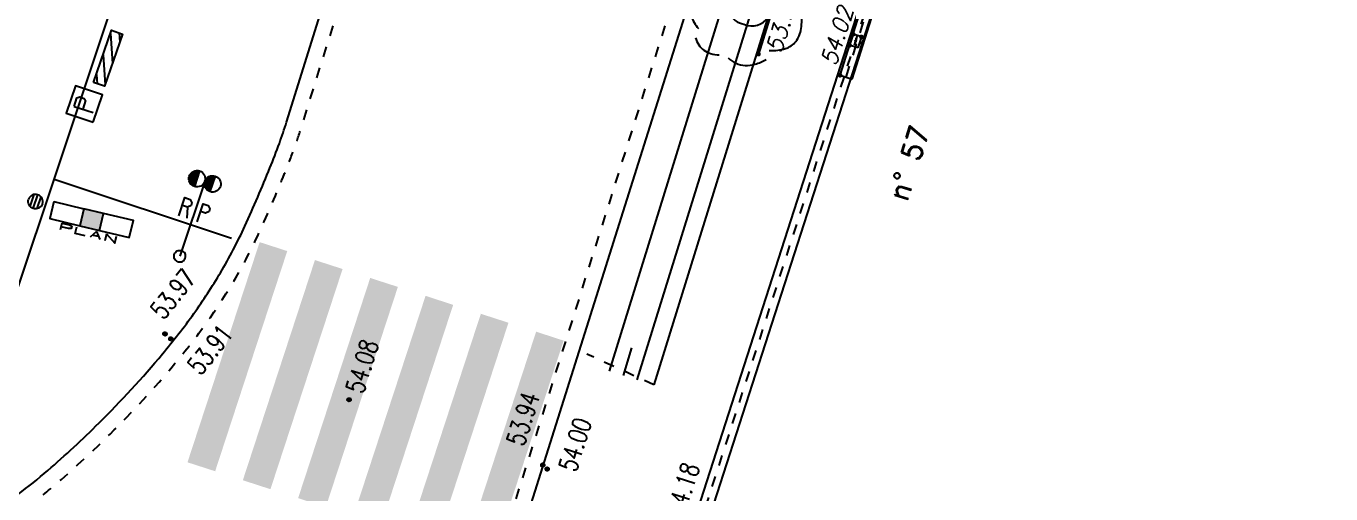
# Model space of a CAD drawing. Extents: x 661843 to 662062, y 6866352 to 6866909.
# Drawn here: x 661985.29 to 662007.73, y 6866781.65 to 6866789.71 of the extents above; entities that cross this region are included whole.
import ezdxf
from ezdxf.enums import TextEntityAlignment as Align

# ---------------------------------------------------------------- set-up
doc = ezdxf.new("R2010")
doc.units = 0
for name, pattern in [('CONTINU', [0]), ('GRILLE', [0.4, 0.2, -0.2]), ('JSI_TCO', [1, 0.5, 0.5]), ('JSI_TIC', [0.2, 0.08, 0.01, -0.1, 0.01])]:
    doc.linetypes.add(name, pattern=pattern)
doc.layers.get('0').update_dxf_attribs({"linetype": 'CONTINUOUS'})
for name, color, linetype in [('ALTI', 140, 'CONTINUOUS'), ('BORDURE', 7, 'CONTINU'), ('GEO_ALTI-PIC', 7, 'CONTINUOUS'), ('GEO_ALTI-PIC_SANSZ', 30, 'CONTINUOUS'), ('GEO_ALTICOT', 7, 'CONTINUOUS'), ('GEO_ARBRES', 3, 'CONTINUOUS'), ('GEO_BORDURE', 7, 'CONTINUOUS'), ('GEO_GDF_S', 30, 'CONTINUOUS'), ('GEO_MUR', 1, 'CONTINUOUS'), ('GEO_MUR_S', 7, 'CONTINUOUS'), ('HACHURE', 7, 'CONTINUOUS'), ('LIMITE', 7, 'CONTINUOUS'), ('MARQUAGE', 7, 'CONTINUOUS'), ('MOB', 6, 'CONTINUOUS'), ('OBJSLT', 200, 'CONTINUOUS'), ('TEXTE', 7, 'CONTINUOUS'), ('VEGETATION', 3, 'CONTINUOUS'), ('VOIRIE', 7, 'CONTINUOUS')]:
    doc.layers.add(name, color=color, linetype=linetype)
doc.styles.add('5-2', font='romand.shx', dxfattribs={"height": 0.35})
doc.styles.add('ROMANS', font='romans.shx', dxfattribs={"width": 0.95, "oblique": 13.5, "height": 5})
doc.styles.get("Standard").update_dxf_attribs({"font": 'romans.shx'})
doc.linetypes.add('JSI_HAIED', pattern='A,0.48,0.06,-0.1,[138,jsi_form.shx,S=0.05,R=0,X=-0.1,Y=0],0.06', length=0.7)
doc.linetypes.add('JSI_HAIEG', pattern='A,0.48,0.06,-0.1,[137,jsi_form.shx,S=0.05,R=0,X=-0.1,Y=0],0.06', length=0.7)
doc.linetypes.add('JSI_MUG', pattern='A,0.0001,[130,jsi_form.shx,S=0.5,R=0,X=-0.125,Y=0],-0.75', length=0.7501)

# ---------------------------------------------------------------- blocks, each defined once
blk = doc.blocks.new('P401')
blk.add_circle((0, 0), 0.1062)
for centre, radius, start, end in [((-0.054, 0.054), 0.4878, 83.66, 186.35), ((0.108, 0.2322), 0.3258, 357.14, 109.34), ((-0.0972, -0.054), 0.4464, 173.05, 254.63), ((0, -0.0378), 0.5004, 244.27, 30.44)]:
    blk.add_arc(centre, radius, start, end)
blk = doc.blocks.new('PTTOPO')
at = {"color": 0, "const_width": 0.04}
blk.add_lwpolyline([(0, 0.02, 1), (0, -0.02, 1)], format="xyb", close=True, dxfattribs=at)
at = {"color": 0}
blk.add_point((0, 0), dxfattribs=at)
at = {"layer": 'GEO_ALTICOT', "style": 'ROMANS', "oblique": 13.5, "width": 0.95}
blk.add_attdef('ALT', text='', height=0.28, dxfattribs=at).set_placement((0.1, -0.1), align=Align.TOP_LEFT)
blk = doc.blocks.new('P322')
for p, q in [((0, 1), (1, 1)), ((0, 1), (0, 0)), ((0, 0), (1, 0)), ((1, 1), (1, 0))]:
    blk.add_line(p, q)
at = {"flags": 128}
for points in [[(0.45, 1), (0.45, 1.28)], [(0.55, 1), (0.55, 1.28)]]:
    blk.add_lwpolyline(points, dxfattribs=at)
at = {"style": 'ROMANS', "oblique": 13.5, "width": 0.95}
blk.add_text('GDF', height=0.2, dxfattribs=at).set_placement((0.21, 0.41))
blk = doc.blocks.new('$B_220')
at = {"color": 0, "linetype": 'BYBLOCK', "flags": 128}
for points in [[(0.297, 0.272, 0.039633), (0.273, 0.344, 0.053426), (0.241, 0.401, 0.147584), (0.154, 0.47, 0.071882), (0.099, 0.483, 0.058066), (0.036, 0.48, 0.043501), (-0.035, 0.463, 0.032041), (-0.113, 0.431)], [(-0.195, 0.351, 0.077685), (-0.303, 0.336, 0.115926), (-0.379, 0.292, 0.119307), (-0.426, 0.217, 0.082378), (-0.441, 0.113)], [(0.461, -0.046, 0.087593), (0.487, 0.033, 0.096392), (0.482, 0.113, 0.080457), (0.446, 0.192, 0.056881), (0.379, 0.272)], [(-0.441, 0.033, 0.03619), (-0.474, -0.044, 0.046233), (-0.492, -0.116, 0.121403), (-0.482, -0.245, 0.119181), (-0.41, -0.354, 0.044648), (-0.351, -0.401, 0.034835), (-0.277, -0.443)], [(0.379, -0.364, 0.076898), (0.431, -0.319, 0.090424), (0.461, -0.265, 0.083207), (0.472, -0.2, 0.062964), (0.461, -0.126)], [(-0.113, -0.443, 0.078382), (0.005, -0.498, 0.113914), (0.113, -0.503, 0.115194), (0.21, -0.458, 0.080222), (0.297, -0.364)]]:
    blk.add_lwpolyline(points, format="xyb", dxfattribs=at)
blk = doc.blocks.new('$B_200')
at = {"color": 0, "linetype": 'BYBLOCK', "flags": 128}
for points in [[(0, -0.5, -0.414214), (-0.5, 0, -0.414214), (0, 0.5)], [(0, -0.5, 0.414214), (0.5, 0, 0.414214), (0, 0.5)]]:
    blk.add_lwpolyline(points, format="xyb", dxfattribs=at)
blk = doc.blocks.new('$B_124')
at = {"linetype": 'CONTINUOUS'}
for points in [[(-0.094, 0.812, -0.414214), (-0.187, 0.906, -0.414214), (-0.094, 1)], [(0.094, 0.812, -0.414214), (0, 0.906, -0.414214), (0.094, 1)]]:
    blk.add_hatch(color=0, dxfattribs=at).paths.add_polyline_path(points)
at = {"color": 0, "linetype": 'BYBLOCK', "flags": 128}
for points in [[(-0.094, 0.812, -0.414214), (-0.187, 0.906, -0.414214), (-0.094, 1)], [(0.094, 0.812, -0.414214), (0, 0.906, -0.414214), (0.094, 1)]]:
    blk.add_lwpolyline(points, format="xyb", close=True, dxfattribs=at)
for points in [[(-0.094, 1, -0.414214), (0, 0.906, -0.414214), (-0.094, 0.812)], [(0.094, 1, -0.414214), (0.188, 0.906, -0.414214), (0.094, 0.812)]]:
    blk.add_lwpolyline(points, format="xyb", dxfattribs=at)
for points in [[(0, 0.938), (0, 0)], [(-0.156, 0.438), (-0.156, 0.656), (-0.094, 0.656), (-0.062, 0.625), (-0.062, 0.594), (-0.094, 0.562), (-0.156, 0.562)], [(0.062, 0.438), (0.062, 0.656), (0.125, 0.656), (0.156, 0.625), (0.156, 0.594), (0.125, 0.562), (0.062, 0.562)], [(-0.094, 0.562), (-0.062, 0.438)]]:
    blk.add_lwpolyline(points, dxfattribs=at)
blk = doc.blocks.new('$B_026')
at = {"linetype": 'CONTINUOUS'}
blk.add_hatch(color=0, dxfattribs=at).paths.add_polyline_path([(-0.125, 0.5), (-0.125, -0.5), (0.125, -0.5), (0.125, 0.5)])
at = {"color": 0, "linetype": 'BYBLOCK', "flags": 128}
for points in [[(-0.5, 0.5), (-0.125, 0.5)], [(-0.5, 0.5), (-0.5, -0.5), (-0.125, -0.5)], [(0.125, -0.5), (0.5, -0.5), (0.5, 0.5), (0.125, 0.5)], [(-0.344, -0.594), (-0.25, -0.594), (-0.219, -0.625), (-0.219, -0.781), (-0.25, -0.812), (-0.344, -0.812)], [(-0.344, -0.594), (-0.344, -1)], [(-0.031, -1), (-0.156, -1), (-0.156, -0.594)], [(0.094, -0.594), (0.031, -1)], [(0.094, -0.594), (0.156, -1)], [(0.219, -0.594), (0.219, -1)], [(0.219, -0.594), (0.344, -1), (0.344, -0.594)], [(0.062, -0.844), (0.125, -0.844)]]:
    blk.add_lwpolyline(points, dxfattribs=at)
blk.add_lwpolyline([(-0.125, 0.5), (-0.125, -0.5), (0.125, -0.5), (0.125, 0.5)], close=True, dxfattribs=at)
blk = doc.blocks.new('$B_202')
at = {"color": 0, "linetype": 'BYBLOCK', "flags": 128}
for points in [[(0, -0.5, -0.4142136), (-0.5, 0, -0.4142136), (0, 0.5)], [(0, -0.5, 0.4142136), (0.5, 0, 0.4142136), (0, 0.5)]]:
    blk.add_lwpolyline(points, format="xyb", dxfattribs=at)
for points in [[(-0.5, 0), (0.5, 0)], [(-0.4297, 0.25), (0.4297, 0.25)], [(0.4297, -0.25), (-0.4297, -0.25)]]:
    blk.add_lwpolyline(points, dxfattribs=at)
blk = doc.blocks.new('$B_230')
blk.add_lwpolyline([(-0.498, -0.488), (0.498, -0.488), (0.498, 0.488), (-0.498, 0.488)], close=True)
at = {"color": 0, "linetype": 'BYBLOCK', "flags": 128}
for points in [[(-0.193, 0.309), (0.119, 0.315), (0.184, 0.222), (0.186, 0.066), (0.125, 0.002), (-0.187, -0.003)], [(-0.193, 0.309), (-0.181, -0.378)]]:
    blk.add_lwpolyline(points, dxfattribs=at)
blk = doc.blocks.new('$B_038')
at = {"color": 0, "linetype": 'BYBLOCK', "flags": 128}
blk.add_lwpolyline([(-0.5, 0.5), (0.5, 0.5), (0.5, -0.5), (-0.5, -0.5)], close=True, dxfattribs=at)
for points in [[(-0.344, 0.5), (-0.5, 0.188)], [(0.031, 0.5), (-0.469, -0.5)], [(0.438, 0.5), (-0.062, -0.5)], [(0.5, -0.188), (0.344, -0.5)]]:
    blk.add_lwpolyline(points, dxfattribs=at)
blk = doc.blocks.new('$B_210')
at = {"linetype": 'CONTINUOUS'}
blk.add_hatch(color=0, dxfattribs=at).paths.add_polyline_path([(0, -0.5, -1), (0, 0.5, -1)])
at = {"color": 0, "linetype": 'BYBLOCK', "flags": 128}
blk.add_lwpolyline([(0, -0.5, -1), (0, 0.5, -1)], format="xyb", close=True, dxfattribs=at)

msp = doc.modelspace()

# ---------------------------------------------------------------- hatches: boundary and pattern name
at = {"layer": 'HACHURE'}
h = msp.add_hatch(dxfattribs=at)
h.set_pattern_fill('_USER', color=256, scale=0.6, angle=117.4714, style=0, pattern_type=0)
h.set_pattern_definition([(117.47135257, (50261.49716, 6738626.0907), (-0.5323449557, -0.2767830344), [])])
edge = h.paths.add_edge_path()
edge.add_line((661974.825, 6866788.029), (661978.784, 6866786.686))
edge.add_line((661978.784, 6866786.686), (661986.451, 6866810.961))
edge.add_line((661974.825, 6866788.029), (661973.862, 6866785.188))
edge.add_line((661973.862, 6866785.188), (661980.722, 6866782.861))
edge.add_line((661980.722, 6866782.861), (661985.252, 6866797.204))
edge.add_line((661985.252, 6866797.204), (661985.716, 6866797.066))
edge.add_line((661985.716, 6866797.066), (661986.514, 6866799.551))
edge.add_line((661986.514, 6866799.551), (661987.919, 6866799.031))
edge.add_line((661987.919, 6866799.031), (661989.761, 6866804.746))
edge.add_line((661989.761, 6866804.746), (661991.484, 6866804.221))
edge.add_line((661991.484, 6866804.221), (661993.005, 6866808.812))
edge.add_line((661993.005, 6866808.812), (661986.451, 6866810.961))
at = {"layer": 'MARQUAGE', "linetype": 'CONTINUOUS', "ltscale": 2}
for points in [[(661989.303, 6866785.987), (661989.778, 6866785.833), (661988.538, 6866782.042), (661988.062, 6866782.196)], [(661990.254, 6866785.678), (661990.73, 6866785.524), (661989.489, 6866781.733), (661989.014, 6866781.887)], [(661991.205, 6866785.37), (661991.681, 6866785.216), (661990.441, 6866781.425), (661989.965, 6866781.579)], [(661992.157, 6866785.062), (661992.632, 6866784.907), (661991.392, 6866781.116), (661990.916, 6866781.271)], [(661993.108, 6866784.753), (661993.583, 6866784.599), (661992.343, 6866780.808), (661991.867, 6866780.962)], [(661994.059, 6866784.445), (661994.532, 6866784.291), (661993.292, 6866780.5), (661992.819, 6866780.654)]]:
    msp.add_hatch(color=256, dxfattribs=at).paths.add_polyline_path(points)

# ---------------------------------------------------------------- linework, layer by layer
at = {"layer": 'BORDURE', "linetype": 'JSI_TCO', "ltscale": 2, "elevation": 57.333, "flags": 128}
for points in [[(661972.128, 6866782.752), (661979.459, 6866780.149, 0.042442), (661979.817, 6866780.057, 0.032996), (661980.233, 6866780.015, 0.025573), (661980.709, 6866780.022, 0.020019), (661981.243, 6866780.079, 0.024759), (661982.143, 6866780.255, 0.035188), (661983.484, 6866780.69, 0.023857), (661984.058, 6866780.954, 0.022206), (661984.625, 6866781.281, 0.019046), (661985.145, 6866781.642, 0.017464), (661985.659, 6866782.056, 0.017251), (661986.541, 6866782.874, 0.022905), (661987.632, 6866784.063, 0.019367), (661988.173, 6866784.759, 0.021447), (661988.63, 6866785.461, 0.026933), (661989.049, 6866786.263, 0.01122), (661989.481, 6866787.266, 0.008268), (661989.642, 6866787.686, 0.011215), (661989.766, 6866788.052), (661995.958, 6866807.887)], [(662000.067, 6866800.869), (661993.737, 6866780.752, 0.023291), (661993.629, 6866780.337, 0.01782), (661993.544, 6866779.854, 0.013945), (661993.483, 6866779.302, 0.011146), (661993.446, 6866778.683, 0.064278), (661993.539, 6866777.608, 0.044259), (661993.76, 6866776.908, 0.041593), (661994.108, 6866776.237, 0.039677), (661994.529, 6866775.67, 0.038173), (661995.042, 6866775.167, 0.032095), (661995.589, 6866774.764, 0.028932), (661996.212, 6866774.413, 0.005), (661996.877, 6866774.093, 0.006131), (661997.484, 6866773.818, 0.007683), (661998.033, 6866773.587, 0.009886), (661998.524, 6866773.4), (662007.73, 6866770.118)]]:
    msp.add_lwpolyline(points, format="xyb", dxfattribs=at)
for points in [[(662001.038, 6866799.809), (662000.84, 6866798.785), (661999.648, 6866795.041), (661996.086, 6866783.529)], [(661984.526, 6866783.355), (661985.768, 6866787.067), (661988.706, 6866795.885), (661991.554, 6866794.511)], [(661988.819, 6866786.051), (661985.768, 6866787.067)]]:
    msp.add_lwpolyline(points, dxfattribs=at)
at = {"layer": 'GEO_BORDURE'}
msp.add_polyline3d([(661999.759, 6866799.726, 53.769), (662001.073, 6866799.72, 53.774), (662000.009, 6866796.078, 53.847), (661997.883, 6866789.223, 53.898)], dxfattribs=at)
at = {"layer": 'GEO_MUR'}
msp.add_line((661999.286, 6866788.86, 54.018), (661999.495, 6866788.794, 54.018), dxfattribs=at)
at = {"layer": 'GEO_MUR', "elevation": 54.018, "flags": 128}
msp.add_lwpolyline([(661999.495, 6866788.794), (662000.16, 6866790.898)], dxfattribs=at)
at = {"layer": 'GEO_MUR'}
msp.add_polyline3d([(661999.286, 6866788.86, 54.018), (661999.95, 6866790.964, 53.98)], dxfattribs=at)
at = {"layer": 'GEO_MUR_S', "linetype": 'GRILLE', "elevation": 54.018, "flags": 128}
msp.add_lwpolyline([(661999.39, 6866788.827), (662000.055, 6866790.931)], dxfattribs=at)
at = {"layer": 'LIMITE', "linetype": 'JSI_TCO', "ltscale": 2, "elevation": 57.333, "flags": 128}
for points in [[(661999.939, 6866791.029), (661995.923, 6866778.544), (661997.025, 6866775.748), (662002.497, 6866773.892)], [(662000.158, 6866790.959), (661996.167, 6866778.552), (661997.2, 6866775.932), (662002.571, 6866774.109)]]:
    msp.add_lwpolyline(points, dxfattribs=at)
at = {"layer": 'LIMITE', "linetype": 'JSI_TIC', "ltscale": 2, "elevation": 57.333, "flags": 128}
msp.add_lwpolyline([(662000.048, 6866790.994), (661996.045, 6866778.548), (661997.113, 6866775.84), (662002.534, 6866774)], dxfattribs=at)
at = {"layer": 'VEGETATION', "linetype": 'JSI_HAIEG', "ltscale": 2, "elevation": 57.333, "flags": 128}
msp.add_lwpolyline([(661995.322, 6866783.766), (661998.884, 6866795.28), (662000.064, 6866798.983), (662000.217, 6866799.777)], dxfattribs=at)
at = {"layer": 'VEGETATION', "linetype": 'JSI_HAIED', "ltscale": 2, "elevation": 57.333, "flags": 128}
msp.add_lwpolyline([(661995.799, 6866783.618), (661999.361, 6866795.13), (662000.549, 6866798.859), (662000.73, 6866799.797)], dxfattribs=at)
at = {"layer": 'VEGETATION', "linetype": 'JSI_MUG', "ltscale": 0.5, "elevation": 57.333, "flags": 128}
msp.add_lwpolyline([(661995.561, 6866783.692), (661995.708, 6866784.169)], dxfattribs=at)
at = {"layer": 'VOIRIE', "linetype": 'JSI_TIC', "ltscale": 2, "elevation": 57.333, "flags": 128}
for points in [[(661972.037, 6866782.498), (661979.369, 6866779.894, 0.041934), (661979.766, 6866779.792, 0.033389), (661980.223, 6866779.745, 0.025449), (661980.723, 6866779.752, 0.020159), (661981.282, 6866779.812, 0.0246), (661982.208, 6866779.993, 0.035163), (661983.585, 6866780.44, 0.023841), (661984.181, 6866780.714, 0.022244), (661984.77, 6866781.054, 0.019025), (661985.306, 6866781.425, 0.017485), (661985.835, 6866781.852, 0.017279), (661986.731, 6866782.682, 0.022949), (661987.839, 6866783.889, 0.019388), (661988.393, 6866784.604, 0.021411), (661988.863, 6866785.324, 0.026912), (661989.295, 6866786.151, 0.011311), (661989.733, 6866787.17, 0.008283), (661989.897, 6866787.598, 0.011169), (661990.024, 6866787.972), (661996.216, 6866807.806)], [(661999.81, 6866800.95), (661993.479, 6866780.833, 0.023042), (661993.366, 6866780.401, 0.017815), (661993.278, 6866779.9, 0.014054), (661993.215, 6866779.331, 0.011305), (661993.176, 6866778.694, 0.064181), (661993.276, 6866777.55, 0.044201), (661993.51, 6866776.806, 0.041689), (661993.88, 6866776.093, 0.039677), (661994.325, 6866775.493, 0.038254), (661994.868, 6866774.961, 0.032008), (661995.441, 6866774.538, 0.028984), (661996.092, 6866774.171, 0.005022), (661996.765, 6866773.847, 0.006144), (661997.379, 6866773.569, 0.007677), (661997.935, 6866773.335, 0.009845), (661998.433, 6866773.146), (662007.639, 6866769.864)]]:
    msp.add_lwpolyline(points, format="xyb", dxfattribs=at)
msp.add_lwpolyline([(661996.086, 6866783.529), (661994.932, 6866784.059)], dxfattribs=at)

# ---------------------------------------------------------------- block references
at = {"layer": 'ALTI', "linetype": 'CONTINUOUS'}
for p, xscale, yscale, rotation in [((661987.675, 6866784.406, 57.333), 0.0599999999784306, 0.0599999999784306, 51.46154220859737), ((661987.774, 6866784.323, 57.333), 0.060000000407731, 0.060000000407731, 51.44454413256157), ((661990.841, 6866783.273, 57.333), 0.0599999995915488, 0.0599999995915488, 55.95244480894719), ((661994.173, 6866782.149, 57.333), 0.0600000002743785, 0.0600000002743785, 252.5316852959832), ((661994.25, 6866782.08, 57.333), 0.0600000002743785, 0.0600000002743785, 252.5316852959832)]:
    msp.add_blockref('$B_210', p, dxfattribs=dict(at, xscale=xscale, yscale=yscale, rotation=rotation))
at = {"layer": 'GEO_ALTI-PIC'}
ref = msp.add_blockref('PTTOPO', (661997.883, 6866789.223, 53.898), dxfattribs=at)
ref.add_attrib('ALT', '53.90', dxfattribs={"layer": 'GEO_ALTICOT', "height": 0.28, "rotation": 72.7755, "style": 'ROMANS', "oblique": 13.5, "width": 0.95}).set_placement((661998.007, 6866789.307, 53.898), align=Align.TOP_LEFT)
ref = msp.add_blockref('PTTOPO', (661999.286, 6866788.86, 54.018), dxfattribs=at)
ref.add_attrib('ALT', '54.02', dxfattribs={"layer": 'GEO_ALTICOT', "height": 0.28, "rotation": 72.4683, "style": 'ROMANS', "oblique": 13.5, "width": 0.95}).set_placement((661998.947, 6866789.09, 54.018), align=Align.TOP_LEFT)
msp.add_blockref('PTTOPO', (661999.451, 6866789.376, 54.002), dxfattribs=at)
at = {"layer": 'GEO_ALTI-PIC_SANSZ'}
for p in [(661999.512, 6866789.566), (661999.655, 6866789.52)]:
    msp.add_blockref('PTTOPO', p, dxfattribs=at)
at = {"layer": 'GEO_ARBRES', "xscale": 0.7499999997312667, "yscale": 0.7499999997312667, "zscale": 0.7499999997312667, "rotation": 72.89999999244598}
msp.add_blockref('P401', (661997.752, 6866790.126, 53.814), dxfattribs=at)
at = {"layer": 'GEO_GDF_S', "xscale": 0.1995487414472094, "yscale": 0.149930939078331, "rotation": 252.109844138813}
msp.add_blockref('P322', (661999.512, 6866789.566), dxfattribs=at)
at = {"layer": 'MOB', "linetype": 'CONTINUOUS'}
for name, p, xscale, yscale, rotation in [('$B_038', (661986.697, 6866789.152, 57.333), 0.9509935907877326, 0.1999999996568045, 70.97160786376152), ('$B_230', (661986.288, 6866788.364, 57.333), 0.4999999997431949, 0.4999999997431949, 71.5702224097727), ('$B_202', (661985.448, 6866786.685, 57.333), 0.2499999998389286, 0.2499999998389286, 71.50568519093547), ('$B_026', (661986.413, 6866786.375, 57.333), 1.403820590417134, 0.3000000004174739, 346.4934505020552)]:
    msp.add_blockref(name, p, dxfattribs=dict(at, xscale=xscale, yscale=yscale, rotation=rotation))
at = {"layer": 'OBJSLT', "linetype": 'CONTINUOUS'}
for name, xscale, yscale, rotation in [('$B_124', 1.500000000199637, 1.500000000199637, 341.570802908395), ('$B_200', 0.2000000001787606, 0.2000000001787606, 341.5708028479248)]:
    msp.add_blockref(name, (661987.93, 6866785.745, 57.333), dxfattribs=dict(at, xscale=xscale, yscale=yscale, rotation=rotation))
at = {"layer": 'VEGETATION', "linetype": 'CONTINUOUS', "xscale": 2.000000000096927, "yscale": 2.000000000096927, "rotation": 252.8084721249579}
msp.add_blockref('$B_220', (661997.722, 6866790.016, 57.333), dxfattribs=at)

# ---------------------------------------------------------------- texts
at = {"layer": 'ALTI', "linetype": 'CONTINUOUS', "width": 0.75}
msp.add_text('53.97', height=0.32, rotation=51.4615, dxfattribs=at).set_placement((661987.649, 6866784.631, 57.333))
msp.add_text('53.91', height=0.32, rotation=51.4445, dxfattribs=at).set_placement((661988.037, 6866783.874, 57.333), align=Align.TOP_LEFT)
msp.add_text('54.08', height=0.32, rotation=72.8215, dxfattribs=at).set_placement((661990.93, 6866783.406, 57.333), align=Align.MIDDLE_LEFT)
for s, rotation, p in [('53.94', 72.5317, (661994.125, 6866783.34, 57.333)), ('54.18', 72.1694, (661996.879, 6866782.12, 57.333))]:
    msp.add_text(s, height=0.32, rotation=rotation, dxfattribs=at).set_placement(p, align=Align.RIGHT)
msp.add_text('54.00', height=0.32, rotation=72.5317, dxfattribs=at).set_placement((661994.716, 6866782.991, 57.333), align=Align.TOP_RIGHT)
at = {"layer": 'TEXTE', "style": '5-2'}
msp.add_text('n° 57', height=0.35, rotation=72.4698, dxfattribs=at).set_placement((662000.436, 6866786.668, 57.333))

doc.saveas('drawing.dxf')
